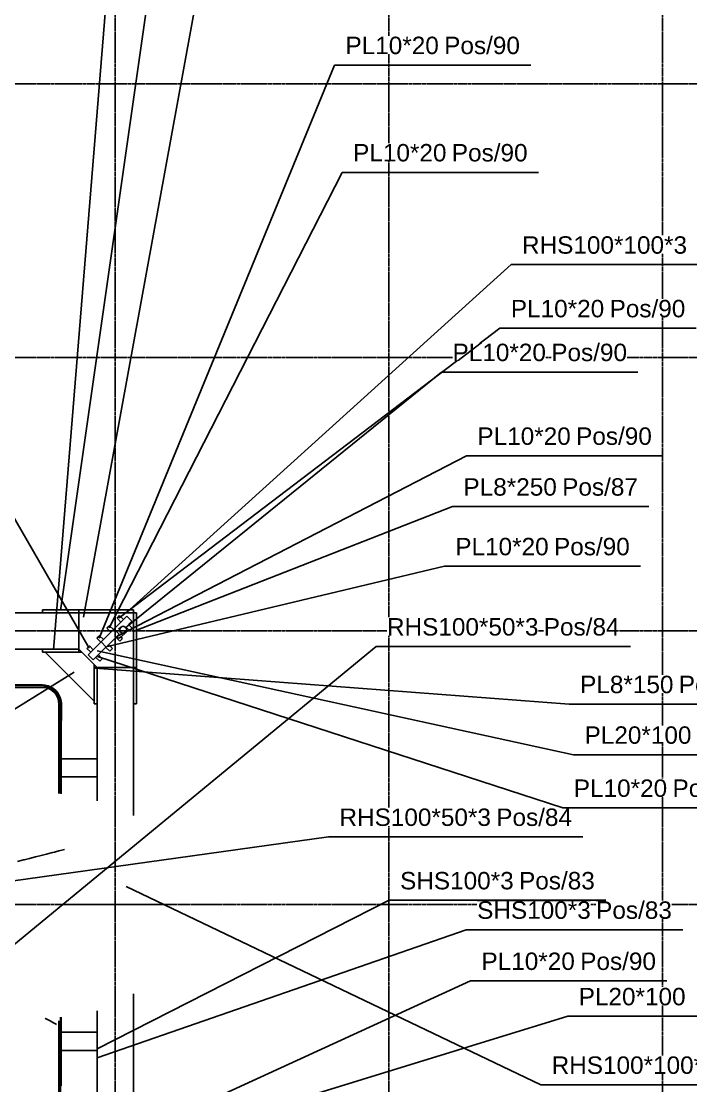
# Model space of a CAD drawing. Header units: millimetres. Extents: x -57554 to 16546, y 2142 to 98430.
# Drawn here: x 57 to 1893, y 34851 to 37769 of the extents above; entities that cross this region are included whole.
import ezdxf

# ---------------------------------------------------------------- set-up
doc = ezdxf.new("R2010")
doc.units = ezdxf.units.MM
doc.linetypes.add('DXK_LINE_DOT3', pattern=[5.9187, 2.979, -0.9799, 0.9799, -0.9799])
doc.layers.add('S-Z2-A_TEXTUAL_ANNOTATION', color=7, linetype='Continuous')
doc.styles.add('Arial', font='ARIAL.TTF', dxfattribs={"height": 0.2})

msp = doc.modelspace()

# ---------------------------------------------------------------- linework, layer by layer
at = {"color": 1, "linetype": 'DXK_LINE_DOT3'}
for p, q in [((315.2, 28847.3), (315.2, 41847.3)), ((1065.2, 28847.3), (1065.2, 41847.3)), ((1815.2, 28847.3), (1815.2, 41847.3)), ((-6934.8, 37597.3), (15065.2, 37597.3)), ((-6934.8, 36847.3), (15065.2, 36847.3)), ((-6934.8, 36097.3), (15065.2, 36097.3)), ((-6934.8, 35347.3), (15065.2, 35347.3))]:
    msp.add_line(p, q, dxfattribs=at)
at = {"color": 2, "linetype": 'Continuous'}
for p, q in [((115.2, 36147.3), (115.2, 36155.3)), ((115.2, 36155.3), (365.2, 36155.3)), ((215.2, 36147.3), (215.2, 36155.3)), ((365.2, 36147.3), (365.2, 36155.3)), ((-1084.8, 36147.3), (215.2, 36147.3)), ((215.2, 36047.3), (215.2, 36147.3)), ((215.2, 36147.3), (365.2, 36147.3)), ((240.7, 36031.9), (346.7, 36138)), ((319.9, 36132.3), (326.9, 36139.4)), ((330.5, 36121.7), (319.9, 36132.3)), ((326.9, 36139.4), (337.5, 36128.8)), ((343.9, 36106.9), (360.9, 36123.9)), ((360.9, 36123.9), (346.7, 36138)), ((365.2, 36147.3), (365.2, 35997.3)), ((365.2, 36147.3), (373.2, 36147.3)), ((373.2, 36147.3), (373.2, 35897.3)), ((292.3, 36104.8), (299.4, 36111.8)), ((302.9, 36094.2), (292.3, 36104.8)), ((299.4, 36111.8), (310, 36101.2)), ((325.5, 36088.5), (311.4, 36102.6)), ((324.2, 36102), (329.2, 36107.3)), ((326.3, 36100), (329.2, 36107.3)), ((329.3, 36092.9), (326.3, 36100)), ((329.2, 36107.3), (336.3, 36110.6)), ((336.3, 36110.6), (343.5, 36107.9)), ((343.5, 36107.9), (346.6, 36100.9)), ((346.6, 36100.9), (343.7, 36093.6)), ((355.2, 36097), (344.6, 36107.6)), ((351.7, 36114.7), (362.3, 36104.1)), ((362.3, 36104.1), (355.2, 36097)), ((326, 36089), (254.8, 36017.8)), ((264.7, 36077.2), (271.8, 36084.3)), ((275.3, 36066.6), (264.7, 36077.2)), ((271.8, 36084.3), (282.4, 36073.7)), ((290.2, 36053.2), (276, 36067.3)), ((327.6, 36069.4), (317, 36080)), ((317.7, 36080.7), (324.8, 36077.9)), ((324.8, 36077.9), (331.7, 36080.9)), ((334.7, 36076.5), (327.6, 36069.4)), ((336.5, 36090.3), (329.3, 36092.9)), ((330.7, 36080.5), (334.7, 36076.5)), ((331.7, 36080.9), (343.7, 36093.6)), ((343.7, 36093.6), (336.5, 36090.3)), ((-1084.8, 36047.3), (215.2, 36047.3)), ((115.2, 36039.3), (115.2, 36047.3)), ((223.2, 36039.3), (115.2, 36039.3)), ((257.2, 35905.3), (123.2, 36039.3)), ((265.2, 35997.3), (215.2, 36047.3)), ((215.2, 36039.3), (215.2, 36047.3)), ((237.1, 36049.6), (244.2, 36056.7)), ((247.7, 36039), (237.1, 36049.6)), ((244.2, 36056.7), (254.8, 36046.1)), ((300.1, 36041.8), (289.5, 36052.4)), ((296.5, 36059.5), (307.1, 36048.9)), ((307.1, 36048.9), (300.1, 36041.8)), ((254.8, 36017.8), (240.7, 36031.9)), ((272.5, 36014.3), (261.9, 36024.9)), ((269, 36031.9), (279.6, 36021.3)), ((279.6, 36021.3), (272.5, 36014.3)), ((257.2, 35897.3), (257.2, 36005.3)), ((257.2, 35997.3), (265.2, 35997.3)), ((365.2, 35997.3), (265.2, 35997.3)), ((265.2, 35969.5), (265.2, 35997.3)), ((373.2, 35997.3), (365.2, 35997.3)), ((365.2, 35997.3), (365.2, 35969.5)), ((115.2, 35949.4), (-984.8, 35949.4)), ((123.3, 35948.7), (115.2, 35949.4)), ((123.3, 35948.7), (131.3, 35946.8)), ((265.2, 35631.8), (265.2, 35969.5)), ((365.2, 35591.3), (365.2, 35969.5)), ((-4.5, 35947.5), (115.2, 35947.5)), ((115.2, 35942.5), (-4.5, 35942.5)), ((115.2, 35947.5), (119.3, 35947.2)), ((115.2, 35947.5), (123, 35946.9)), ((115.2, 35946), (115.2, 35946.4)), ((115.2, 35946.4), (115.2, 35946.1)), ((115.2, 35946.1), (115.2, 35946)), ((115.2, 35942.5), (118.8, 35942.3)), ((115.2, 35942.5), (122.2, 35942)), ((118.8, 35942.3), (122.2, 35942)), ((119.1, 35945.9), (128.6, 35944.2)), ((123, 35946.9), (119.3, 35947.2)), ((129.1, 35940.3), (122.2, 35942)), ((130.7, 35945.1), (123, 35946.9)), ((128.6, 35944.2), (137.4, 35940.7)), ((129.1, 35940.3), (135.7, 35937.6)), ((138, 35942.1), (130.7, 35945.1)), ((131.3, 35946.8), (135, 35945.3)), ((131.3, 35946.8), (138.8, 35943.7)), ((138.8, 35943.7), (135, 35945.3)), ((141.8, 35933.9), (135.7, 35937.6)), ((137.4, 35940.7), (145.5, 35935.5)), ((144.7, 35937.9), (138, 35942.1)), ((145.8, 35939.4), (138.8, 35943.7)), ((141.8, 35933.9), (143.2, 35932.7)), ((141.8, 35933.9), (147.2, 35929.3)), ((143.2, 35932.7), (147.2, 35929.3)), ((146.3, 35936.6), (144.7, 35937.9)), ((150.7, 35932.8), (144.7, 35937.9)), ((145.5, 35935.5), (152.4, 35928.9)), ((152, 35934.1), (145.8, 35939.4)), ((147.2, 35929.3), (151.8, 35923.9)), ((155.8, 35926.8), (150.7, 35932.8)), ((151.8, 35923.9), (154.6, 35919.2)), ((155.5, 35917.8), (151.8, 35923.9)), ((157.3, 35927.9), (152, 35934.1)), ((157.8, 35921), (152.4, 35928.9)), ((154.6, 35919.2), (155.5, 35917.8)), ((159.9, 35920.1), (155.8, 35926.8)), ((157.3, 35927.9), (161.6, 35920.9)), ((161.6, 35912.2), (157.8, 35921)), ((159.9, 35920.1), (162.9, 35912.8)), ((161.6, 35920.9), (163.1, 35917.2)), ((164.7, 35913.4), (161.6, 35920.9)), ((158.2, 35911.3), (155.5, 35917.8)), ((158.2, 35911.3), (159.9, 35904.4)), ((159.9, 35904.4), (160.4, 35897.3)), ((160.4, 35652.1), (160.4, 35897.3)), ((163.6, 35902.9), (161.6, 35912.2)), ((164.8, 35905.2), (162.9, 35912.8)), ((164.7, 35913.4), (163.1, 35917.2)), ((163.9, 35897.3), (164.3, 35897.3)), ((163.9, 35897.3), (163.9, 35897.3)), ((163.9, 35897.3), (164.3, 35897.3)), ((166.6, 35905.4), (164.7, 35913.4)), ((165.4, 35897.3), (164.8, 35905.2)), ((165.4, 35651.4), (165.4, 35897.3)), ((167.3, 35897.3), (166.6, 35905.4)), ((167.3, 35852.2), (167.3, 35897.3)), ((257.2, 35897.3), (265.2, 35897.3)), ((373.2, 35897.3), (365.2, 35897.3)), ((166.8, 35845.6), (166.9, 35846.1)), ((166.8, 35845.2), (166.8, 35845.6)), ((166.8, 35844.6), (166.8, 35845.2)), ((166.8, 35844.1), (166.8, 35844.6)), ((166.8, 35843.5), (166.8, 35844.1)), ((166.8, 35842.9), (166.8, 35843.5)), ((166.8, 35842.3), (166.8, 35842.9)), ((166.8, 35651.2), (166.8, 35842.3)), ((166.9, 35846.8), (167, 35847)), ((166.9, 35846.4), (166.9, 35846.8)), ((166.9, 35846.1), (166.9, 35846.4)), ((167, 35847.4), (167.1, 35847.5)), ((167, 35847.3), (167, 35847.4)), ((167, 35847.2), (167, 35847.3)), ((167, 35847), (167, 35847.2)), ((167.2, 35848.5), (167.1, 35848.1)), ((167.1, 35848.1), (167.1, 35847.8)), ((167.1, 35847.8), (167.1, 35847.5)), ((167.3, 35852.2), (167.2, 35851.6)), ((167.2, 35851.6), (167.2, 35851)), ((167.2, 35851), (167.2, 35850.4)), ((167.2, 35850.4), (167.2, 35849.9)), ((167.2, 35849.9), (167.2, 35849.4)), ((167.2, 35849.4), (167.2, 35848.9)), ((167.2, 35848.9), (167.2, 35848.5)), ((166.8, 35747.3), (265.2, 35747.3)), ((166.8, 35697.3), (265.2, 35697.3)), ((112.2, 35482.1), (96.7, 35478.1)), ((126.7, 35485.8), (112.2, 35482.1)), ((139.8, 35489.1), (126.7, 35485.8)), ((151.1, 35492), (139.8, 35489.1)), ((139.8, 35489.1), (149, 35491.4)), ((160.6, 35494.4), (151.1, 35492)), ((168.2, 35496.2), (160.6, 35494.4)), ((176, 35498.1), (168.2, 35496.2)), ((47.2, 35465.4), (63.8, 35469.6)), ((66, 35470.2), (63.8, 35469.6)), ((80.4, 35473.9), (65.8, 35470.2)), ((96.7, 35478.1), (80.4, 35473.9)), ((484.3, 35347.3), (212, 35347.3)), ((365.2, 34725.1), (365.2, 35102.2)), ((265.2, 34725.1), (265.2, 35056.3)), ((122.8, 35035.7), (123.8, 35035.2)), ((136.4, 35028.2), (123.8, 35035.2)), ((145.8, 35023.1), (136.4, 35028.2)), ((145.8, 35023.1), (151.6, 35020)), ((151.6, 35020), (153.8, 35018.7)), ((160.4, 34797.3), (160.4, 35028.8)), ((165.4, 34797.3), (165.4, 35038.3)), ((166.8, 34852.3), (166.8, 35038.3)), ((166.8, 34997.3), (265.2, 34997.3)), ((166.8, 34947.3), (265.2, 34947.3)), ((166.8, 34851.7), (166.8, 34852.3)), ((166.8, 34851.1), (166.8, 34851.7)), ((166.8, 34850.5), (166.8, 34851.1))]:
    msp.add_line(p, q, dxfattribs=at)
at = {"layer": 'S-Z2-A_TEXTUAL_ANNOTATION'}
for p, q in [((145.4, 36045.4), (324.3, 38239.8)), ((165.4, 36153.4), (440.4, 38079.8)), ((243.4, 36050.5), (-906.6, 38042.3)), ((227.6, 36134.8), (553.9, 37919.8)), ((270.9, 36078), (916.2, 37648.7)), ((916.2, 37648.7), (1454.3, 37648.7)), ((298.5, 36105.6), (937.2, 37354.5)), ((937.2, 37354.5), (1475.3, 37354.5)), ((1400.2, 37101.5), (2134.7, 37101.5)), ((1369.6, 36927.2), (1907.7, 36927.2)), ((1209.8, 36807.1), (1747.9, 36807.1)), ((1277.9, 36577.6), (1816, 36577.6)), ((1239.7, 36438.3), (1777.8, 36438.3)), ((1217.3, 36274.8), (1755.4, 36274.8)), ((265.4, 36042.5), (1571.7, 35758.1)), ((1030, 36054.8), (1727.4, 36054.8)), ((202.7, 35984.8), (-2352, 34399.8)), ((260.1, 35995), (1559.5, 35896.9)), ((1559.5, 35896.9), (2097.6, 35896.9)), ((1571.7, 35758.1), (2146.9, 35758.1)), ((-254.6, 35371.8), (899.7, 35532.9)), ((899.7, 35532.9), (1597.1, 35532.9)), ((265.6, 34952.3), (1065.9, 35359)), ((265.6, 34927.6), (1277.2, 35278.3)), ((1277.2, 35278.3), (1870.9, 35278.3)), ((261.2, 34667.5), (1289.1, 35138.1)), ((1289.1, 35138.1), (1827.2, 35138.1)), ((1555.6, 35041.2), (2130.8, 35041.2)), ((1481.4, 34853.3), (2215.9, 34853.3))]:
    msp.add_line(p, q, dxfattribs=at)

# ---------------------------------------------------------------- wipeouts: each hides what was drawn before it
for points in [[(1424.3, 37678.7), (1424.3, 37728.7), (1216.8, 37728.7), (1216.8, 37678.7)], [(1445.3, 37384.5), (1445.3, 37434.5), (1237.8, 37434.5), (1237.8, 37384.5)], [(1786, 36607.6), (1786, 36657.6), (1578.5, 36657.6), (1578.5, 36607.6)], [(1747.8, 36468.3), (1747.8, 36518.3), (1540.3, 36518.3), (1540.3, 36468.3)], [(1725.4, 36304.8), (1725.4, 36354.8), (1517.9, 36354.8), (1517.9, 36304.8)], [(2067.6, 35926.9), (2067.6, 35976.9), (1860.1, 35976.9), (1860.1, 35926.9)], [(2050.4, 35642.5), (2050.4, 35692.5), (1842.9, 35692.5), (1842.9, 35642.5)], [(1567.1, 35562.9), (1567.1, 35612.9), (1359.6, 35612.9), (1359.6, 35562.9)], [(1797.2, 35168.1), (1797.2, 35218.1), (1589.8, 35218.1), (1589.8, 35168.1)]]:
    msp.add_wipeout(points).dxf.layer = 'S-Z2-A_TEXTUAL_ANNOTATION'

# ---------------------------------------------------------------- next in the draw order: linework, layer by layer
msp.add_line((1542.2, 35612.5), (2080.4, 35612.5), dxfattribs=at)

# ---------------------------------------------------------------- next in the draw order: texts
at = {"layer": 'S-Z2-A_TEXTUAL_ANNOTATION', "style": 'Arial'}
for s, p in [('Pos/90', (1216.8, 37678.7)), ('Pos/90', (1237.8, 37384.5)), ('Pos/90', (1578.5, 36607.6)), ('Pos/87', (1540.3, 36468.3)), ('Pos/90', (1517.9, 36304.8)), ('Pos/98', (1860.1, 35926.9)), ('Pos/90', (1842.9, 35642.5)), ('Pos/84', (1359.6, 35562.9)), ('Pos/90', (1589.8, 35168.1))]:
    msp.add_text(s, height=47.75, dxfattribs=at).set_placement(p)

# ---------------------------------------------------------------- next in the draw order: wipeouts: each hides what was drawn before it
for points in [[(1201.8, 37678.7), (1201.8, 37728.7), (946.2, 37728.7), (946.2, 37678.7)], [(1222.8, 37384.5), (1222.8, 37434.5), (967.2, 37434.5), (967.2, 37384.5)], [(1882.2, 37131.5), (1882.2, 37181.5), (1430.2, 37181.5), (1430.2, 37131.5)], [(1877.7, 36957.2), (1877.7, 37007.2), (1670.3, 37007.2), (1670.3, 36957.2)], [(1717.9, 36837.1), (1717.9, 36887.1), (1510.4, 36887.1), (1510.4, 36837.1)], [(1474.9, 36084.8), (1474.9, 36134.8), (1060, 36134.8), (1060, 36084.8)], [(1697.4, 36084.8), (1697.4, 36134.8), (1489.9, 36134.8), (1489.9, 36084.8)], [(1845.1, 35926.9), (1845.1, 35976.9), (1589.5, 35976.9), (1589.5, 35926.9)], [(1894.4, 35788.1), (1894.4, 35838.1), (1601.7, 35838.1), (1601.7, 35788.1)], [(1827.9, 35642.5), (1827.9, 35692.5), (1572.2, 35692.5), (1572.2, 35642.5)], [(1344.6, 35562.9), (1344.6, 35612.9), (929.7, 35612.9), (929.7, 35562.9)], [(1618.4, 35308.3), (1618.4, 35358.3), (1307.2, 35358.3), (1307.2, 35308.3)], [(1840.9, 35308.3), (1840.9, 35358.3), (1633.4, 35358.3), (1633.4, 35308.3)], [(1878.3, 35071.2), (1878.3, 35121.2), (1585.6, 35121.2), (1585.6, 35071.2)], [(1963.4, 34883.3), (1963.4, 34933.3), (1511.4, 34933.3), (1511.4, 34883.3)]]:
    msp.add_wipeout(points).dxf.layer = 'S-Z2-A_TEXTUAL_ANNOTATION'

# ---------------------------------------------------------------- next in the draw order: linework, layer by layer
at = {"layer": 'S-Z2-A_TEXTUAL_ANNOTATION'}
for p, q in [((344.9, 36146.8), (1400.2, 37101.5)), ((348.9, 36110.4), (1209.8, 36807.1)), ((367, 36097), (1239.7, 36438.3)), ((293.7, 36055.2), (1217.3, 36274.8)), ((-254.6, 34996.8), (1030, 36054.8)), ((266.2, 36027.6), (1542.2, 35612.5)), ((344.9, 35396.8), (1481.4, 34853.3)), ((1065.9, 35359), (1659.6, 35359)), ((263.3, 34644.2), (1555.6, 35041.2))]:
    msp.add_line(p, q, dxfattribs=at)

# ---------------------------------------------------------------- next in the draw order: texts
at = {"layer": 'S-Z2-A_TEXTUAL_ANNOTATION', "style": 'Arial'}
for s, height, p in [('PL10*20', 47.75, (946.2, 37678.7)), ('PL10*20', 47.75, (967.2, 37384.5)), ('RHS100*100*3', 47.754, (1430.2, 37131.5)), ('Pos/90', 47.75, (1670.3, 36957.2)), ('Pos/90', 47.75, (1510.4, 36837.1)), ('RHS100*50*3', 47.754, (1060, 36084.8)), ('Pos/84', 47.75, (1489.9, 36084.8)), ('PL8*150', 47.75, (1589.5, 35926.9)), ('PL20*100', 47.75, (1601.7, 35788.1)), ('PL10*20', 47.75, (1572.2, 35642.5)), ('RHS100*50*3', 47.754, (929.7, 35562.9)), ('SHS100*3', 47.75, (1307.2, 35308.3)), ('Pos/83', 47.75, (1633.4, 35308.3)), ('PL20*100', 47.75, (1585.6, 35071.2)), ('RHS100*100*3', 47.754, (1511.4, 34883.3))]:
    msp.add_text(s, height=height, dxfattribs=at).set_placement(p)

# ---------------------------------------------------------------- next in the draw order: wipeouts: each hides what was drawn before it
for points in [[(1655.3, 36957.2), (1655.3, 37007.2), (1399.6, 37007.2), (1399.6, 36957.2)], [(1495.4, 36837.1), (1495.4, 36887.1), (1239.8, 36887.1), (1239.8, 36837.1)], [(1563.5, 36607.6), (1563.5, 36657.6), (1307.9, 36657.6), (1307.9, 36607.6)], [(1525.3, 36468.3), (1525.3, 36518.3), (1269.7, 36518.3), (1269.7, 36468.3)], [(1502.9, 36304.8), (1502.9, 36354.8), (1247.3, 36354.8), (1247.3, 36304.8)], [(1407.1, 35389), (1407.1, 35439), (1095.9, 35439), (1095.9, 35389)], [(1629.6, 35389), (1629.6, 35439), (1422.1, 35439), (1422.1, 35389)], [(1574.8, 35168.1), (1574.8, 35218.1), (1319.1, 35218.1), (1319.1, 35168.1)]]:
    msp.add_wipeout(points).dxf.layer = 'S-Z2-A_TEXTUAL_ANNOTATION'

# ---------------------------------------------------------------- next in the draw order: linework, layer by layer
at = {"layer": 'S-Z2-A_TEXTUAL_ANNOTATION'}
for p, q in [((326.1, 36133.2), (1369.6, 36927.2)), ((321.3, 36082.8), (1277.9, 36577.6))]:
    msp.add_line(p, q, dxfattribs=at)

# ---------------------------------------------------------------- next in the draw order: texts
at = {"layer": 'S-Z2-A_TEXTUAL_ANNOTATION', "style": 'Arial'}
for s, p in [('PL10*20', (1399.6, 36957.2)), ('PL10*20', (1239.8, 36837.1)), ('PL10*20', (1307.9, 36607.6)), ('PL8*250', (1269.7, 36468.3)), ('PL10*20', (1247.3, 36304.8)), ('SHS100*3', (1095.9, 35389)), ('Pos/83', (1422.1, 35389)), ('PL10*20', (1319.1, 35168.1))]:
    msp.add_text(s, height=47.75, dxfattribs=at).set_placement(p)

doc.saveas('drawing.dxf')
